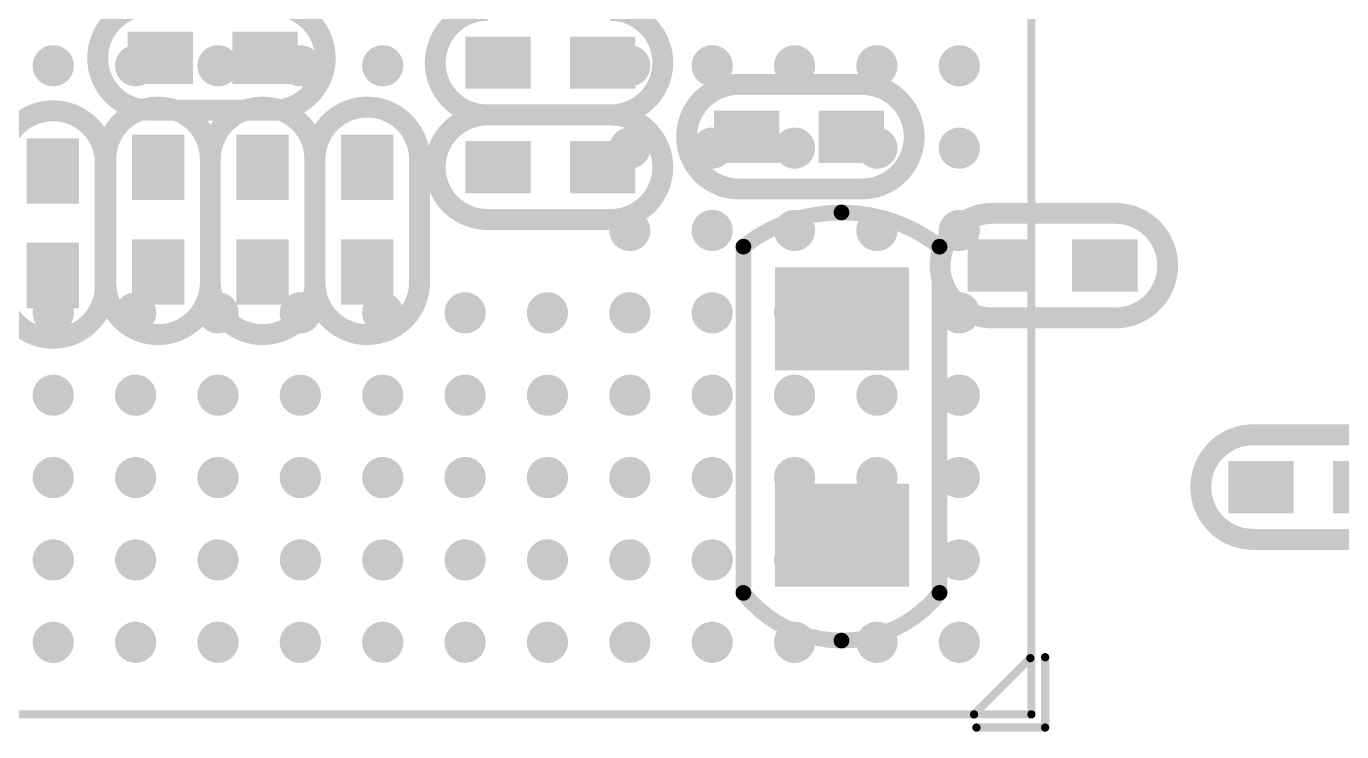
# Model space of a CAD drawing. Extents: x -400 to 4142, y 20 to 2756.
# Drawn here: x 2278 to 2781, y 1163 to 1433 of the extents above; entities that cross this region are included whole.
import ezdxf

# ---------------------------------------------------------------- set-up
doc = ezdxf.new("R2010")
doc.units = 0
doc.header["$MEASUREMENT"] = 0
for name, color, linetype in [('COMP_OUTLINE_BOTTOM', 6, 'Continuous'), ('COMP_OUTLINE_TOP', 4, 'Continuous'), ('PADLAYER_BOTTOM', 7, 'Continuous'), ('PADLAYER_TOP', 5, 'Continuous')]:
    doc.layers.add(name, color=color, linetype=linetype)

msp = doc.modelspace()

# ---------------------------------------------------------------- linework, layer by layer
at = {"layer": 'COMP_OUTLINE_BOTTOM'}
for points, const_width in [([(2325.2, 1441.1, 0.414214), (2305.2, 1421.1, 0.414214)], 8), ([(2392.2, 1421.1, 0.414214), (2372.2, 1441.1)], 8), ([(2454.268, 1439.3, 0.414214), (2434.268, 1419.3, 0.414214)], 8), ([(2521.268, 1419.3, 0.414214), (2501.268, 1439.3)], 8), ([(2305.2, 1421.1, 0.414214), (2325.2, 1401.1)], 8), ([(2372.2, 1401.1, 0.414214), (2392.2, 1421.1, 0.414214)], 8), ([(2434.268, 1419.3, 0.414214), (2454.268, 1399.3)], 8), ([(2501.268, 1399.3, 0.414214), (2521.268, 1419.3, 0.414214)], 8), ([(2550.405, 1410.99, 0.414214), (2530.405, 1390.99, 0.414214)], 8), ([(2617.405, 1390.99, 0.414214), (2597.405, 1410.99)], 8), ([(2288.1, 1400.9, 0.414214), (2268.1, 1380.9)], 8), ([(2308.1, 1380.9, 0.414214), (2288.1, 1400.9, 0.414214)], 8), ([(2328.268, 1402.3, 0.414214), (2308.268, 1382.3)], 8), ([(2348.268, 1382.3, 0.414214), (2328.268, 1402.3, 0.414214)], 8), ([(2368.268, 1402.3, 0.414214), (2348.268, 1382.3)], 8), ([(2388.268, 1382.3, 0.414214), (2368.268, 1402.3, 0.414214)], 8), ([(2408.268, 1402.3, 0.414214), (2388.268, 1382.3)], 8), ([(2428.268, 1382.3, 0.414214), (2408.268, 1402.3, 0.414214)], 8), ([(2454.268, 1399.3, 0.414214), (2434.268, 1379.3, 0.414214)], 8), ([(2521.268, 1379.3, 0.414214), (2501.268, 1399.3)], 8), ([(2530.405, 1390.99, 0.414214), (2550.405, 1370.99)], 8), ([(2597.405, 1370.99, 0.414214), (2617.405, 1390.99, 0.414214)], 8), ([(2434.268, 1379.3, 0.414214), (2454.268, 1359.3)], 8), ([(2501.268, 1359.3, 0.414214), (2521.268, 1379.3, 0.414214)], 8), ([(2589.6, 1362.013, 0.169436), (2552.1, 1348.93)], 6), ([(2627.1, 1348.93, 0.169436), (2589.6, 1362.013, 0.169436)], 6), ([(2647.315, 1361.682, 0.414214), (2627.315, 1341.682, 0.414214)], 8), ([(2714.315, 1341.682, 0.414214), (2694.315, 1361.682)], 8), ([(2552.1, 1348.93), (2552.1, 1216.542, 0.230282)], 6), ([(2627.1, 1216.542), (2627.1, 1348.93, 0.169436)], 6), ([(2627.315, 1341.682, 0.414214), (2647.315, 1321.682)], 8), ([(2694.315, 1321.682, 0.414214), (2714.315, 1341.682, 0.414214)], 8), ([(2308.268, 1335.3, 0.414214), (2328.268, 1315.3, 0.414214)], 8), ([(2328.268, 1315.3, 0.414214), (2348.268, 1335.3)], 8), ([(2348.268, 1335.3, 0.414214), (2368.268, 1315.3, 0.414214)], 8), ([(2368.268, 1315.3, 0.414214), (2388.268, 1335.3)], 8), ([(2388.268, 1335.3, 0.414214), (2408.268, 1315.3, 0.414214)], 8), ([(2408.268, 1315.3, 0.414214), (2428.268, 1335.3)], 8), ([(2268.1, 1333.9, 0.414214), (2288.1, 1313.9, 0.414214)], 8), ([(2288.1, 1313.9, 0.414214), (2308.1, 1333.9)], 8), ([(2747, 1277, 0.414214), (2727, 1257, 0.414214)], 8), ([(2727, 1257, 0.414214), (2747, 1237)], 8), ([(2552.1, 1216.542, 0.230282), (2589.6, 1198.304, 0.230282)], 6), ([(2589.6, 1198.304, 0.230282), (2627.1, 1216.542)], 6)]:
    msp.add_lwpolyline(points, format="xyb", dxfattribs=dict(at, const_width=const_width))
for points, const_width in [([(2303.2, 1421.1, 1), (2307.2, 1421.1, 1)], 4), ([(2303.2, 1421.1, 1), (2307.2, 1421.1, 1)], 4), ([(2390.2, 1421.1, 1), (2394.2, 1421.1, 1)], 4), ([(2390.2, 1421.1, 1), (2394.2, 1421.1, 1)], 4), ([(2432.268, 1419.3, 1), (2436.268, 1419.3, 1)], 4), ([(2432.268, 1419.3, 1), (2436.268, 1419.3, 1)], 4), ([(2519.268, 1419.3, 1), (2523.268, 1419.3, 1)], 4), ([(2519.268, 1419.3, 1), (2523.268, 1419.3, 1)], 4), ([(2548.405, 1410.99, 1), (2552.405, 1410.99, 1)], 4), ([(2548.405, 1410.99, 1), (2552.405, 1410.99, 1)], 4), ([(2595.405, 1410.99, 1), (2599.405, 1410.99, 1)], 4), ([(2595.405, 1410.99, 1), (2599.405, 1410.99, 1)], 4), ([(2286.1, 1400.9, 1), (2290.1, 1400.9, 1)], 4), ([(2286.1, 1400.9, 1), (2290.1, 1400.9, 1)], 4), ([(2323.2, 1401.1, 1), (2327.2, 1401.1, 1)], 4), ([(2323.2, 1401.1, 1), (2327.2, 1401.1, 1)], 4), ([(2326.268, 1402.3, 1), (2330.268, 1402.3, 1)], 4), ([(2326.268, 1402.3, 1), (2330.268, 1402.3, 1)], 4), ([(2366.268, 1402.3, 1), (2370.268, 1402.3, 1)], 4), ([(2366.268, 1402.3, 1), (2370.268, 1402.3, 1)], 4), ([(2370.2, 1401.1, 1), (2374.2, 1401.1, 1)], 4), ([(2370.2, 1401.1, 1), (2374.2, 1401.1, 1)], 4), ([(2406.268, 1402.3, 1), (2410.268, 1402.3, 1)], 4), ([(2406.268, 1402.3, 1), (2410.268, 1402.3, 1)], 4), ([(2452.268, 1399.3, 1), (2456.268, 1399.3, 1)], 4), ([(2452.268, 1399.3, 1), (2456.268, 1399.3, 1)], 4), ([(2452.268, 1399.3, 1), (2456.268, 1399.3, 1)], 4), ([(2453.268, 1399.3, 1), (2457.268, 1399.3, 1)], 4), ([(2499.268, 1399.3, 1), (2503.268, 1399.3, 1)], 4), ([(2499.268, 1399.3, 1), (2503.268, 1399.3, 1)], 4), ([(2499.268, 1399.3, 1), (2503.268, 1399.3, 1)], 4), ([(2500.268, 1399.3, 1), (2504.268, 1399.3, 1)], 4), ([(2528.405, 1390.99, 1), (2532.405, 1390.99, 1)], 4), ([(2528.405, 1390.99, 1), (2532.405, 1390.99, 1)], 4), ([(2615.405, 1390.99, 1), (2619.405, 1390.99, 1)], 4), ([(2615.405, 1390.99, 1), (2619.405, 1390.99, 1)], 4), ([(2306.1, 1380.9, 1), (2310.1, 1380.9, 1)], 4), ([(2306.1, 1380.9, 1), (2310.1, 1380.9, 1)], 4), ([(2306.268, 1383.3, 1), (2310.268, 1383.3, 1)], 4), ([(2306.268, 1382.3, 1), (2310.268, 1382.3, 1)], 4), ([(2346.268, 1383.3, 1), (2350.268, 1383.3, 1)], 4), ([(2346.268, 1382.3, 1), (2350.268, 1382.3, 1)], 4), ([(2346.268, 1382.3, 1), (2350.268, 1382.3, 1)], 4), ([(2346.268, 1382.3, 1), (2350.268, 1382.3, 1)], 4), ([(2386.268, 1383.3, 1), (2390.268, 1383.3, 1)], 4), ([(2386.268, 1382.3, 1), (2390.268, 1382.3, 1)], 4), ([(2386.268, 1382.3, 1), (2390.268, 1382.3, 1)], 4), ([(2386.268, 1382.3, 1), (2390.268, 1382.3, 1)], 4), ([(2426.268, 1382.3, 1), (2430.268, 1382.3, 1)], 4), ([(2426.268, 1382.3, 1), (2430.268, 1382.3, 1)], 4), ([(2432.268, 1379.3, 1), (2436.268, 1379.3, 1)], 4), ([(2432.268, 1379.3, 1), (2436.268, 1379.3, 1)], 4), ([(2519.268, 1379.3, 1), (2523.268, 1379.3, 1)], 4), ([(2519.268, 1379.3, 1), (2523.268, 1379.3, 1)], 4), ([(2547.405, 1370.99, 1), (2551.405, 1370.99, 1)], 4), ([(2548.405, 1370.99, 1), (2552.405, 1370.99, 1)], 4), ([(2594.405, 1370.99, 1), (2598.405, 1370.99, 1)], 4), ([(2595.405, 1370.99, 1), (2599.405, 1370.99, 1)], 4), ([(2452.268, 1359.3, 1), (2456.268, 1359.3, 1)], 4), ([(2452.268, 1359.3, 1), (2456.268, 1359.3, 1)], 4), ([(2499.268, 1359.3, 1), (2503.268, 1359.3, 1)], 4), ([(2499.268, 1359.3, 1), (2503.268, 1359.3, 1)], 4), ([(2588.1, 1362.013, 1), (2591.1, 1362.013, 1)], 3), ([(2588.1, 1362.013, 1), (2591.1, 1362.013, 1)], 3), ([(2645.315, 1361.682, 1), (2649.315, 1361.682, 1)], 4), ([(2645.315, 1361.682, 1), (2649.315, 1361.682, 1)], 4), ([(2692.315, 1361.682, 1), (2696.315, 1361.682, 1)], 4), ([(2692.315, 1361.682, 1), (2696.315, 1361.682, 1)], 4), ([(2550.6, 1348.93, 1), (2553.6, 1348.93, 1)], 3), ([(2550.6, 1348.93, 1), (2553.6, 1348.93, 1)], 3), ([(2625.6, 1348.93, 1), (2628.6, 1348.93, 1)], 3), ([(2625.6, 1348.93, 1), (2628.6, 1348.93, 1)], 3), ([(2625.315, 1341.682, 1), (2629.315, 1341.682, 1)], 4), ([(2625.315, 1341.682, 1), (2629.315, 1341.682, 1)], 4), ([(2712.315, 1341.682, 1), (2716.315, 1341.682, 1)], 4), ([(2712.315, 1341.682, 1), (2716.315, 1341.682, 1)], 4), ([(2306.268, 1336.3, 1), (2310.268, 1336.3, 1)], 4), ([(2306.268, 1335.3, 1), (2310.268, 1335.3, 1)], 4), ([(2346.268, 1336.3, 1), (2350.268, 1336.3, 1)], 4), ([(2346.268, 1335.3, 1), (2350.268, 1335.3, 1)], 4), ([(2346.268, 1335.3, 1), (2350.268, 1335.3, 1)], 4), ([(2346.268, 1335.3, 1), (2350.268, 1335.3, 1)], 4), ([(2386.268, 1336.3, 1), (2390.268, 1336.3, 1)], 4), ([(2386.268, 1335.3, 1), (2390.268, 1335.3, 1)], 4), ([(2386.268, 1335.3, 1), (2390.268, 1335.3, 1)], 4), ([(2386.268, 1335.3, 1), (2390.268, 1335.3, 1)], 4), ([(2426.268, 1335.3, 1), (2430.268, 1335.3, 1)], 4), ([(2426.268, 1335.3, 1), (2430.268, 1335.3, 1)], 4), ([(2306.1, 1333.9, 1), (2310.1, 1333.9, 1)], 4), ([(2306.1, 1333.9, 1), (2310.1, 1333.9, 1)], 4), ([(2644.315, 1321.682, 1), (2648.315, 1321.682, 1)], 4), ([(2645.315, 1321.682, 1), (2649.315, 1321.682, 1)], 4), ([(2691.315, 1321.682, 1), (2695.315, 1321.682, 1)], 4), ([(2692.315, 1321.682, 1), (2696.315, 1321.682, 1)], 4), ([(2286.1, 1313.9, 1), (2290.1, 1313.9, 1)], 4), ([(2286.1, 1313.9, 1), (2290.1, 1313.9, 1)], 4), ([(2326.268, 1315.3, 1), (2330.268, 1315.3, 1)], 4), ([(2326.268, 1315.3, 1), (2330.268, 1315.3, 1)], 4), ([(2366.268, 1315.3, 1), (2370.268, 1315.3, 1)], 4), ([(2366.268, 1315.3, 1), (2370.268, 1315.3, 1)], 4), ([(2406.268, 1315.3, 1), (2410.268, 1315.3, 1)], 4), ([(2406.268, 1315.3, 1), (2410.268, 1315.3, 1)], 4), ([(2745, 1277, 1), (2749, 1277, 1)], 4), ([(2745, 1277, 1), (2749, 1277, 1)], 4), ([(2725, 1257, 1), (2729, 1257, 1)], 4), ([(2725, 1257, 1), (2729, 1257, 1)], 4), ([(2744, 1237, 1), (2748, 1237, 1)], 4), ([(2745, 1237, 1), (2749, 1237, 1)], 4), ([(2550.6, 1216.542, 1), (2553.6, 1216.542, 1)], 3), ([(2550.6, 1216.542, 1), (2553.6, 1216.542, 1)], 3), ([(2625.6, 1216.542, 1), (2628.6, 1216.542, 1)], 3), ([(2625.6, 1216.542, 1), (2628.6, 1216.542, 1)], 3), ([(2588.1, 1198.304, 1), (2591.1, 1198.304, 1)], 3), ([(2588.1, 1198.304, 1), (2591.1, 1198.304, 1)], 3)]:
    msp.add_lwpolyline(points, format="xyb", close=True, dxfattribs=dict(at, const_width=const_width))
at = {"layer": 'COMP_OUTLINE_BOTTOM', "const_width": 8}
for points in [[(2597.405, 1410.99), (2550.405, 1410.99)], [(2325.2, 1401.1), (2372.2, 1401.1)], [(2454.268, 1399.3), (2501.268, 1399.3)], [(2455.268, 1399.3), (2502.268, 1399.3)], [(2308.1, 1333.9), (2308.1, 1380.9)], [(2308.268, 1336.3), (2308.268, 1383.3)], [(2348.268, 1336.3), (2348.268, 1383.3)], [(2348.268, 1335.3), (2348.268, 1382.3)], [(2388.268, 1336.3), (2388.268, 1383.3)], [(2388.268, 1335.3), (2388.268, 1382.3)], [(2428.268, 1335.3), (2428.268, 1382.3)], [(2596.405, 1370.99), (2549.405, 1370.99)], [(2454.268, 1359.3), (2501.268, 1359.3)], [(2694.315, 1361.682), (2647.315, 1361.682)], [(2693.315, 1321.682), (2646.315, 1321.682)], [(2794, 1277), (2747, 1277)], [(2793, 1237), (2746, 1237)]]:
    msp.add_lwpolyline(points, dxfattribs=at)
at = {"layer": 'COMP_OUTLINE_TOP', "const_width": 3.15}
for points in [[(2662.216, 1918.116), (2662.216, 1170.084)], [(2661.813, 1191.585), (2640.293, 1170.065)], [(2667.478, 1165.032), (2667.478, 1191.942)], [(2662.216, 1170.084), (1914.184, 1170.084)], [(2641.218, 1165.032), (2667.478, 1165.032)]]:
    msp.add_lwpolyline(points, dxfattribs=at)
at = {"layer": 'COMP_OUTLINE_TOP', "const_width": 1.575}
for points in [[(2661.026, 1191.585, 1), (2662.601, 1191.585, 1)], [(2666.691, 1191.942, 1), (2668.266, 1191.942, 1)], [(2639.506, 1170.065, 1), (2641.081, 1170.065, 1)], [(2661.428, 1170.084, 1), (2663.003, 1170.084, 1)], [(2661.428, 1170.084, 1), (2663.003, 1170.084, 1)], [(2640.431, 1165.032, 1), (2642.006, 1165.032, 1)], [(2666.691, 1165.032, 1), (2668.266, 1165.032, 1)], [(2666.691, 1165.032, 1), (2668.266, 1165.032, 1)]]:
    msp.add_lwpolyline(points, format="xyb", close=True, dxfattribs=at)
at = {"layer": 'PADLAYER_BOTTOM'}
for points in [[(2341.7, 1431.1), (2316.7, 1431.1), (2341.7, 1411.1), (2316.7, 1411.1)], [(2381.7, 1431.1), (2356.7, 1431.1), (2381.7, 1411.1), (2356.7, 1411.1)], [(2470.768, 1429.3), (2445.768, 1429.3), (2470.768, 1409.3), (2445.768, 1409.3)], [(2510.768, 1429.3), (2485.768, 1429.3), (2510.768, 1409.3), (2485.768, 1409.3)], [(2540.905, 1380.99), (2565.905, 1380.99), (2540.905, 1400.99), (2565.905, 1400.99)], [(2580.905, 1380.99), (2605.905, 1380.99), (2580.905, 1400.99), (2605.905, 1400.99)], [(2278.1, 1390.4), (2278.1, 1365.4), (2298.1, 1390.4), (2298.1, 1365.4)], [(2318.268, 1391.8), (2318.268, 1366.8), (2338.268, 1391.8), (2338.268, 1366.8)], [(2358.268, 1391.8), (2358.268, 1366.8), (2378.268, 1391.8), (2378.268, 1366.8)], [(2398.268, 1391.8), (2398.268, 1366.8), (2418.268, 1391.8), (2418.268, 1366.8)], [(2470.768, 1389.3), (2445.768, 1389.3), (2470.768, 1369.3), (2445.768, 1369.3)], [(2510.768, 1389.3), (2485.768, 1389.3), (2510.768, 1369.3), (2485.768, 1369.3)], [(2278.1, 1350.4), (2278.1, 1325.4), (2298.1, 1350.4), (2298.1, 1325.4)], [(2318.268, 1351.8), (2318.268, 1326.8), (2338.268, 1351.8), (2338.268, 1326.8)], [(2358.268, 1351.8), (2358.268, 1326.8), (2378.268, 1351.8), (2378.268, 1326.8)], [(2398.268, 1351.8), (2398.268, 1326.8), (2418.268, 1351.8), (2418.268, 1326.8)], [(2637.815, 1331.682), (2662.815, 1331.682), (2637.815, 1351.682), (2662.815, 1351.682)], [(2677.815, 1331.682), (2702.815, 1331.682), (2677.815, 1351.682), (2702.815, 1351.682)], [(2615.41, 1341.025), (2564.23, 1341.025), (2615.41, 1301.655), (2564.23, 1301.655)], [(2737.5, 1247), (2762.5, 1247), (2737.5, 1267), (2762.5, 1267)], [(2777.5, 1247), (2802.5, 1247), (2777.5, 1267), (2802.5, 1267)], [(2615.41, 1258.345), (2564.23, 1258.345), (2615.41, 1218.975), (2564.23, 1218.975)]]:
    msp.add_solid(points, dxfattribs=at)
at = {"layer": 'PADLAYER_TOP', "const_width": 7.874}
for points in [[(2284.263, 1418.116, 1), (2292.137, 1418.116, 1)], [(2315.759, 1418.116, 1), (2323.633, 1418.116, 1)], [(2347.255, 1418.116, 1), (2355.129, 1418.116, 1)], [(2378.751, 1418.116, 1), (2386.625, 1418.116, 1)], [(2410.247, 1418.116, 1), (2418.121, 1418.116, 1)], [(2504.735, 1418.116, 1), (2512.609, 1418.116, 1)], [(2536.231, 1418.116, 1), (2544.106, 1418.116, 1)], [(2567.728, 1418.116, 1), (2575.602, 1418.116, 1)], [(2599.224, 1418.116, 1), (2607.098, 1418.116, 1)], [(2630.72, 1418.116, 1), (2638.594, 1418.116, 1)], [(2504.735, 1386.62, 1), (2512.609, 1386.62, 1)], [(2536.232, 1386.62, 1), (2544.106, 1386.62, 1)], [(2567.728, 1386.62, 1), (2575.602, 1386.62, 1)], [(2599.224, 1386.62, 1), (2607.098, 1386.62, 1)], [(2630.72, 1386.62, 1), (2638.594, 1386.62, 1)], [(2504.735, 1355.124, 1), (2512.609, 1355.124, 1)], [(2536.232, 1355.124, 1), (2544.106, 1355.124, 1)], [(2567.728, 1355.124, 1), (2575.602, 1355.124, 1)], [(2599.224, 1355.124, 1), (2607.098, 1355.124, 1)], [(2630.72, 1355.124, 1), (2638.594, 1355.124, 1)], [(2284.263, 1323.628, 1), (2292.137, 1323.628, 1)], [(2315.759, 1323.628, 1), (2323.633, 1323.628, 1)], [(2347.255, 1323.628, 1), (2355.129, 1323.628, 1)], [(2378.751, 1323.628, 1), (2386.625, 1323.628, 1)], [(2410.247, 1323.628, 1), (2418.121, 1323.628, 1)], [(2441.743, 1323.628, 1), (2449.617, 1323.628, 1)], [(2473.239, 1323.628, 1), (2481.113, 1323.628, 1)], [(2504.735, 1323.628, 1), (2512.609, 1323.628, 1)], [(2536.232, 1323.628, 1), (2544.106, 1323.628, 1)], [(2567.728, 1323.628, 1), (2575.602, 1323.628, 1)], [(2599.224, 1323.628, 1), (2607.098, 1323.628, 1)], [(2630.72, 1323.628, 1), (2638.594, 1323.628, 1)], [(2284.263, 1292.131, 1), (2292.137, 1292.131, 1)], [(2315.759, 1292.131, 1), (2323.633, 1292.131, 1)], [(2347.255, 1292.131, 1), (2355.129, 1292.131, 1)], [(2378.751, 1292.132, 1), (2386.625, 1292.132, 1)], [(2410.247, 1292.132, 1), (2418.121, 1292.132, 1)], [(2441.743, 1292.132, 1), (2449.617, 1292.132, 1)], [(2473.239, 1292.132, 1), (2481.113, 1292.132, 1)], [(2504.735, 1292.132, 1), (2512.609, 1292.132, 1)], [(2536.232, 1292.132, 1), (2544.106, 1292.132, 1)], [(2567.728, 1292.132, 1), (2575.602, 1292.132, 1)], [(2599.224, 1292.132, 1), (2607.098, 1292.132, 1)], [(2630.72, 1292.132, 1), (2638.594, 1292.132, 1)], [(2284.263, 1260.635, 1), (2292.137, 1260.635, 1)], [(2315.759, 1260.635, 1), (2323.633, 1260.635, 1)], [(2347.255, 1260.635, 1), (2355.129, 1260.635, 1)], [(2378.751, 1260.635, 1), (2386.625, 1260.635, 1)], [(2410.247, 1260.635, 1), (2418.121, 1260.635, 1)], [(2441.743, 1260.635, 1), (2449.617, 1260.635, 1)], [(2473.239, 1260.635, 1), (2481.113, 1260.635, 1)], [(2504.735, 1260.635, 1), (2512.609, 1260.635, 1)], [(2536.232, 1260.635, 1), (2544.106, 1260.635, 1)], [(2567.728, 1260.635, 1), (2575.602, 1260.635, 1)], [(2599.224, 1260.636, 1), (2607.098, 1260.636, 1)], [(2630.72, 1260.636, 1), (2638.594, 1260.636, 1)], [(2284.263, 1229.139, 1), (2292.137, 1229.139, 1)], [(2315.759, 1229.139, 1), (2323.633, 1229.139, 1)], [(2347.255, 1229.139, 1), (2355.129, 1229.139, 1)], [(2378.751, 1229.139, 1), (2386.625, 1229.139, 1)], [(2410.247, 1229.139, 1), (2418.121, 1229.139, 1)], [(2441.743, 1229.139, 1), (2449.617, 1229.139, 1)], [(2473.239, 1229.139, 1), (2481.113, 1229.139, 1)], [(2504.735, 1229.139, 1), (2512.61, 1229.139, 1)], [(2536.232, 1229.139, 1), (2544.106, 1229.139, 1)], [(2567.728, 1229.139, 1), (2575.602, 1229.139, 1)], [(2599.224, 1229.139, 1), (2607.098, 1229.139, 1)], [(2630.72, 1229.139, 1), (2638.594, 1229.139, 1)], [(2284.263, 1197.643, 1), (2292.137, 1197.643, 1)], [(2315.759, 1197.643, 1), (2323.633, 1197.643, 1)], [(2347.255, 1197.643, 1), (2355.129, 1197.643, 1)], [(2378.751, 1197.643, 1), (2386.625, 1197.643, 1)], [(2410.247, 1197.643, 1), (2418.121, 1197.643, 1)], [(2441.743, 1197.643, 1), (2449.617, 1197.643, 1)], [(2473.239, 1197.643, 1), (2481.113, 1197.643, 1)], [(2504.735, 1197.643, 1), (2512.61, 1197.643, 1)], [(2536.232, 1197.643, 1), (2544.106, 1197.643, 1)], [(2567.728, 1197.643, 1), (2575.602, 1197.643, 1)], [(2599.224, 1197.643, 1), (2607.098, 1197.643, 1)], [(2630.72, 1197.643, 1), (2638.594, 1197.643, 1)]]:
    msp.add_lwpolyline(points, format="xyb", close=True, dxfattribs=at)

doc.saveas('drawing.dxf')
